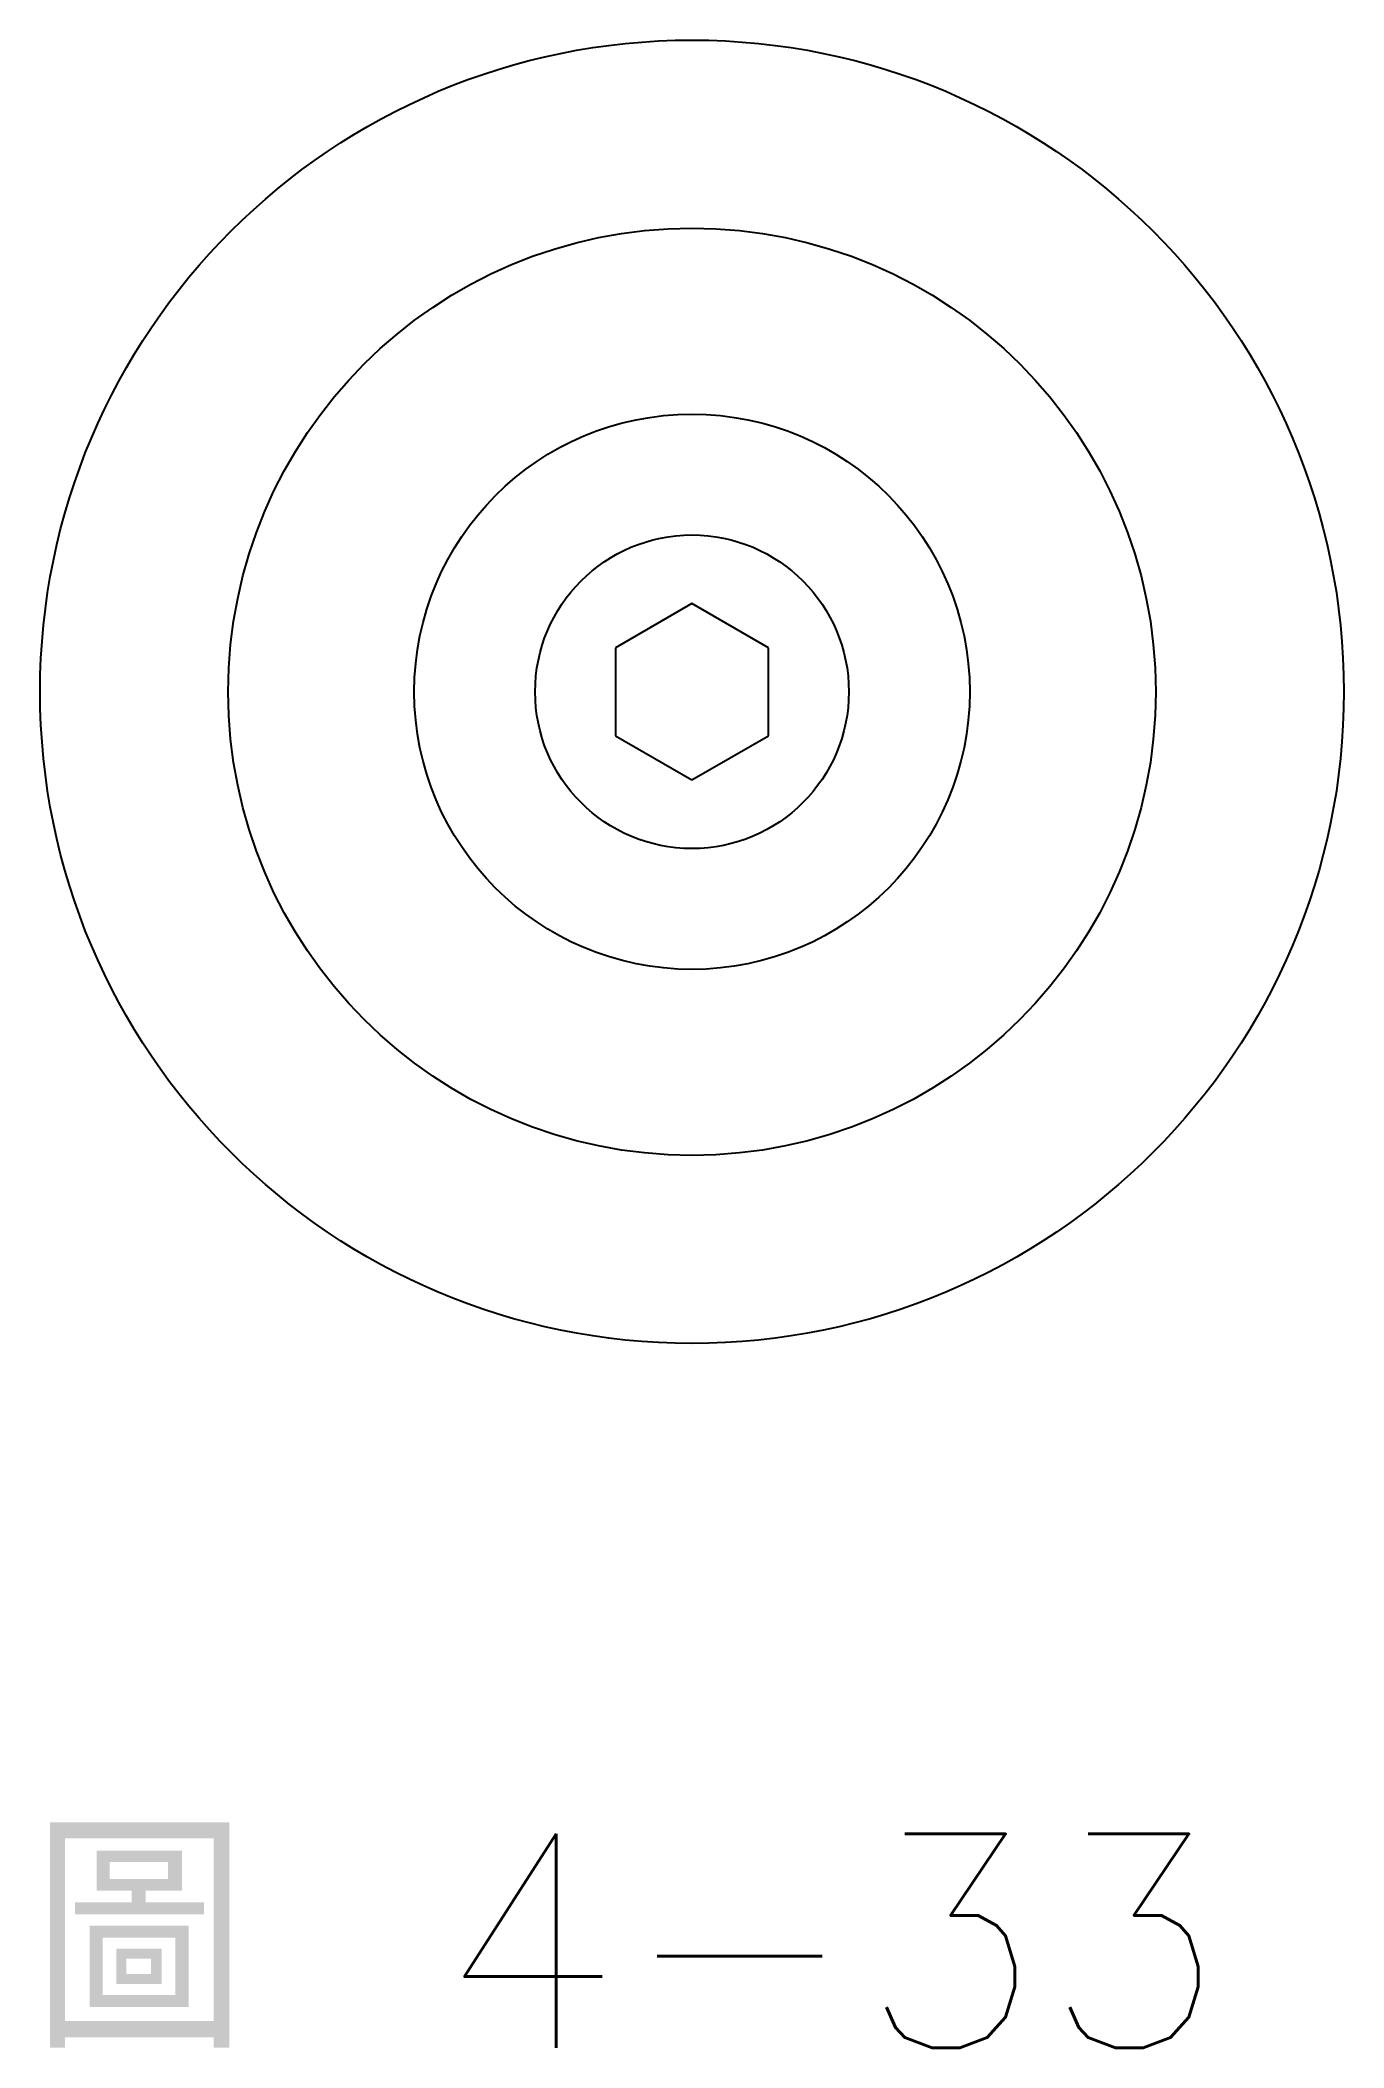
# Model space of a CAD drawing. Extents: x 34.8 to 53.1, y -84.7 to -56.6.
import ezdxf

# ---------------------------------------------------------------- set-up
doc = ezdxf.new("R2010")
doc.units = 0
doc.layers.add('輪廓線', color=7, linetype='CONTINUOUS')
doc.styles.add('CNS', font='txt.shx', dxfattribs={"width": 0.75, "height": 3, "bigfont": 'chineset.shx'})

msp = doc.modelspace()

# ---------------------------------------------------------------- linework, layer by layer
at = {"layer": '輪廓線'}
for p, q in [((43.963, -64.466), (42.892, -65.085)), ((45.035, -65.085), (43.963, -64.466)), ((42.892, -65.085), (42.892, -66.322)), ((45.035, -66.322), (45.035, -65.085)), ((42.892, -66.322), (43.963, -66.94)), ((43.963, -66.94), (45.035, -66.322))]:
    msp.add_line(p, q, dxfattribs=at)
for radius in [9.14, 6.502, 3.894, 2.199]:
    msp.add_circle((43.963, -65.703), radius, dxfattribs=at)

# ---------------------------------------------------------------- texts
at = {"layer": '輪廓線', "style": 'CNS'}
msp.add_text('圖 4-33', height=3, dxfattribs=at).set_placement((34.714, -84.723))

doc.saveas('drawing.dxf')
